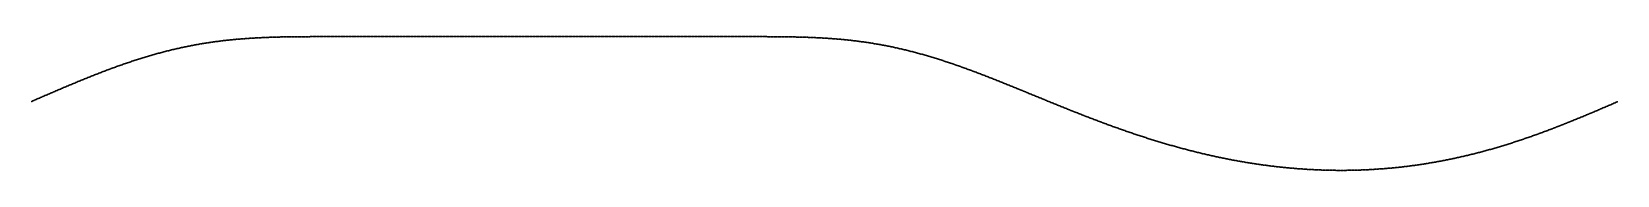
# Model space of a CAD drawing. Header units: metres. Extents: x 0 to 360, y 71 to 101.
import ezdxf

# ---------------------------------------------------------------- set-up
doc = ezdxf.new("R2010")
doc.units = ezdxf.units.M

msp = doc.modelspace()

# ---------------------------------------------------------------- linework, layer by layer
for p in [(56.75, 100.73368), (57, 100.73887), (57.25, 100.7438), (57.5, 100.74848), (57.75, 100.75292), (58, 100.75712), (58.25, 100.76109), (58.5, 100.76484), (58.75, 100.76838), (59, 100.77172), (59.25, 100.77485), (59.5, 100.77779), (59.75, 100.78055), (60, 100.78313), (60.25, 100.78554), (60.5, 100.78779), (60.75, 100.78988), (61, 100.79182), (61.25, 100.79362), (61.5, 100.79528), (61.75, 100.79681), (62, 100.79821), (62.25, 100.7995), (62.5, 100.80068), (62.75, 100.80175), (63, 100.80272), (63.25, 100.8036), (63.5, 100.8044), (63.75, 100.80511), (64, 100.80574), (64.25, 100.80631), (64.5, 100.8068), (64.75, 100.80724), (65, 100.80762), (65.25, 100.80795), (65.5, 100.80824), (65.75, 100.80848), (66, 100.80868), (66.25, 100.80885), (66.5, 100.80899), (66.75, 100.80911), (67, 100.8092), (67.25, 100.80927), (67.5, 100.80932), (67.75, 100.80936), (68, 100.80939), (68.25, 100.80941), (68.5, 100.80943), (68.75, 100.80944), (69, 100.80944), (69.25, 100.80944), (69.5, 100.80944), (69.75, 100.80944), (70, 100.80944), (70.25, 100.80944), (70.5, 100.80944), (70.75, 100.80944), (71, 100.80944), (71.25, 100.80944), (71.5, 100.80944), (71.75, 100.80944), (72, 100.80944), (72.25, 100.80944), (72.5, 100.80944), (72.75, 100.80944), (73, 100.80944), (73.25, 100.80944), (73.5, 100.80944), (73.75, 100.80944), (74, 100.80944), (74.25, 100.80944), (74.5, 100.80944), (74.75, 100.80944), (75, 100.80944), (75.25, 100.80944), (75.5, 100.80944), (75.75, 100.80944), (76, 100.80944), (76.25, 100.80944), (76.5, 100.80944), (76.75, 100.80944), (77, 100.80944), (77.25, 100.80944), (77.5, 100.80944), (77.75, 100.80944), (78, 100.80944), (78.25, 100.80944), (78.5, 100.80944), (78.75, 100.80944), (79, 100.80944), (79.25, 100.80944), (79.5, 100.80944), (79.75, 100.80944), (80, 100.80944), (80.25, 100.80944), (80.5, 100.80944), (80.75, 100.80944), (81, 100.80944), (81.25, 100.80944), (81.5, 100.80944), (81.75, 100.80944), (82, 100.80944), (82.25, 100.80944), (82.5, 100.80944), (82.75, 100.80944), (83, 100.80944), (83.25, 100.80944), (83.5, 100.80944), (83.75, 100.80944), (84, 100.80944), (84.25, 100.80944), (84.5, 100.80944), (84.75, 100.80944), (85, 100.80944), (85.25, 100.80944), (85.5, 100.80944), (85.75, 100.80944), (86, 100.80944), (86.25, 100.80944), (86.5, 100.80944), (86.75, 100.80944), (87, 100.80944), (87.25, 100.80944), (87.5, 100.80944), (87.75, 100.80944), (88, 100.80944), (88.25, 100.80944), (88.5, 100.80944), (88.75, 100.80944), (89, 100.80944), (89.25, 100.80944), (89.5, 100.80944), (89.75, 100.80944), (90, 100.80944), (90.25, 100.80944), (90.5, 100.80944), (90.75, 100.80944), (91, 100.80944), (91.25, 100.80944), (91.5, 100.80944), (91.75, 100.80944), (92, 100.80944), (92.25, 100.80944), (92.5, 100.80944), (92.75, 100.80944), (93, 100.80944), (93.25, 100.80944), (93.5, 100.80944), (93.75, 100.80944), (94, 100.80944), (94.25, 100.80944), (94.5, 100.80944), (94.75, 100.80944), (95, 100.80944), (95.25, 100.80944), (95.5, 100.80944), (95.75, 100.80944), (96, 100.80944), (96.25, 100.80944), (96.5, 100.80944), (96.75, 100.80944), (97, 100.80944), (97.25, 100.80944), (97.5, 100.80944), (97.75, 100.80944), (98, 100.80944), (98.25, 100.80944), (98.5, 100.80944), (98.75, 100.80944), (99, 100.80944), (99.25, 100.80944), (99.5, 100.80944), (99.75, 100.80944), (100, 100.80944), (100.25, 100.80944), (100.5, 100.80944), (100.75, 100.80944), (101, 100.80944), (101.25, 100.80944), (101.5, 100.80944), (101.75, 100.80944), (102, 100.80944), (102.25, 100.80944), (102.5, 100.80944), (102.75, 100.80944), (103, 100.80944), (103.25, 100.80944), (103.5, 100.80944), (103.75, 100.80944), (104, 100.80944), (104.25, 100.80944), (104.5, 100.80944), (104.75, 100.80944), (105, 100.80944), (105.25, 100.80944), (105.5, 100.80944), (105.75, 100.80944), (106, 100.80944), (106.25, 100.80944), (106.5, 100.80944), (106.75, 100.80944), (107, 100.80944), (107.25, 100.80944), (107.5, 100.80944), (107.75, 100.80944), (108, 100.80944), (108.25, 100.80944), (108.5, 100.80944), (108.75, 100.80944), (109, 100.80944), (109.25, 100.80944), (109.5, 100.80944), (109.75, 100.80944), (110, 100.80944), (110.25, 100.80944), (110.5, 100.80944), (110.75, 100.80944), (111, 100.80944), (111.25, 100.80944), (111.5, 100.80944), (111.75, 100.80944), (112, 100.80944), (112.25, 100.80944), (112.5, 100.80944), (112.75, 100.80944), (113, 100.80944), (113.25, 100.80944), (113.5, 100.80944), (113.75, 100.80944), (114, 100.80944), (114.25, 100.80944), (114.5, 100.80944), (114.75, 100.80944), (115, 100.80944), (115.25, 100.80944), (115.5, 100.80944), (115.75, 100.80944), (116, 100.80944), (116.25, 100.80944), (116.5, 100.80944), (116.75, 100.80944), (117, 100.80944), (117.25, 100.80944), (117.5, 100.80944), (117.75, 100.80944), (118, 100.80944), (118.25, 100.80944), (118.5, 100.80944), (118.75, 100.80944), (119, 100.80944), (119.25, 100.80944), (119.5, 100.80944), (119.75, 100.80944), (120, 100.80944), (120.25, 100.80944), (120.5, 100.80944), (120.75, 100.80944), (121, 100.80944), (121.25, 100.80944), (121.5, 100.80944), (121.75, 100.80944), (122, 100.80944), (122.25, 100.80944), (122.5, 100.80944), (122.75, 100.80944), (123, 100.80944), (123.25, 100.80944), (123.5, 100.80944), (123.75, 100.80944), (124, 100.80944), (124.25, 100.80944), (124.5, 100.80944), (124.75, 100.80944), (125, 100.80944), (125.25, 100.80944), (125.5, 100.80944), (125.75, 100.80944), (126, 100.80944), (126.25, 100.80944), (126.5, 100.80944), (126.75, 100.80944), (127, 100.80944), (127.25, 100.80944), (127.5, 100.80944), (127.75, 100.80944), (128, 100.80944), (128.25, 100.80944), (128.5, 100.80944), (128.75, 100.80944), (129, 100.80944), (129.25, 100.80944), (129.5, 100.80944), (129.75, 100.80944), (130, 100.80944), (130.25, 100.80944), (130.5, 100.80944), (130.75, 100.80944), (131, 100.80944), (131.25, 100.80944), (131.5, 100.80944), (131.75, 100.80944), (132, 100.80944), (132.25, 100.80944), (132.5, 100.80944), (132.75, 100.80944), (133, 100.80944), (133.25, 100.80944), (133.5, 100.80944), (133.75, 100.80944), (134, 100.80944), (134.25, 100.80944), (134.5, 100.80944), (134.75, 100.80944), (135, 100.80944), (135.25, 100.80944), (135.5, 100.80944), (135.75, 100.80944), (136, 100.80944), (136.25, 100.80944), (136.5, 100.80944), (136.75, 100.80944), (137, 100.80944), (137.25, 100.80944), (137.5, 100.80944), (137.75, 100.80944), (138, 100.80944), (138.25, 100.80944), (138.5, 100.80944), (138.75, 100.80944), (139, 100.80944), (139.25, 100.80944), (139.5, 100.80944), (139.75, 100.80944), (140, 100.80944), (140.25, 100.80944), (140.5, 100.80944), (140.75, 100.80944), (141, 100.80944), (141.25, 100.80944), (141.5, 100.80944), (141.75, 100.80944), (142, 100.80944), (142.25, 100.80944), (142.5, 100.80944), (142.75, 100.80944), (143, 100.80944), (143.25, 100.80944), (143.5, 100.80944), (143.75, 100.80944), (144, 100.80944), (144.25, 100.80944), (144.5, 100.80944), (144.75, 100.80944), (145, 100.80944), (145.25, 100.80944), (145.5, 100.80944), (145.75, 100.80944), (146, 100.80944), (146.25, 100.80944), (146.5, 100.80944), (146.75, 100.80944), (147, 100.80944), (147.25, 100.80944), (147.5, 100.80944), (147.75, 100.80944), (148, 100.80944), (148.25, 100.80944), (148.5, 100.80944), (148.75, 100.80944), (149, 100.80944), (149.25, 100.80944), (149.5, 100.80944), (149.75, 100.80944), (150, 100.80944), (150.25, 100.80944), (150.5, 100.80944), (150.75, 100.80944), (151, 100.80944), (151.25, 100.80944), (151.5, 100.80944), (151.75, 100.80944), (152, 100.80944), (152.25, 100.80944), (152.5, 100.80944), (152.75, 100.80944), (153, 100.80944), (153.25, 100.80944), (153.5, 100.80944), (153.75, 100.80944), (154, 100.80944), (154.25, 100.80944), (154.5, 100.80944), (154.75, 100.80944), (155, 100.80944), (155.25, 100.80944), (155.5, 100.80944), (155.75, 100.80944), (156, 100.80944), (156.25, 100.80944), (156.5, 100.80944), (156.75, 100.80944), (157, 100.80944), (157.25, 100.80944), (157.5, 100.80944), (157.75, 100.80944), (158, 100.80944), (158.25, 100.80944), (158.5, 100.80944), (158.75, 100.80944), (159, 100.80944), (159.25, 100.80944), (159.5, 100.80944), (159.75, 100.80944), (160, 100.80944), (160.25, 100.80944), (160.5, 100.80944), (160.75, 100.80944), (161, 100.80944), (161.25, 100.80943), (161.5, 100.80943), (161.75, 100.80941), (162, 100.80939), (162.25, 100.80936), (162.5, 100.80932), (162.75, 100.80926), (163, 100.80918), (163.25, 100.80909), (163.5, 100.80897), (163.75, 100.80883), (164, 100.80865), (164.25, 100.80844), (164.5, 100.80819), (164.75, 100.8079), (165, 100.80756), (165.25, 100.80717), (165.5, 100.80673), (165.75, 100.80622), (166, 100.80564), (166.25, 100.805), (166.5, 100.80427), (166.75, 100.80346), (167, 100.80257), (167.25, 100.80158), (167.5, 100.80049), (167.75, 100.79929), (168, 100.79799), (168.25, 100.79656), (168.5, 100.79501), (168.75, 100.79333), (169, 100.79151), (169.25, 100.78954), (169.5, 100.78743), (169.75, 100.78515), (170, 100.78271), (170.25, 100.7801), (170.5, 100.77731), (170.75, 100.77434), (171, 100.77177), (171.25, 100.7678), (171.5, 100.76422), (171.75, 100.76043), (172, 100.75642), (172.25, 100.75218), (172.5, 100.7477), (172.75, 100.74297), (173, 100.738), (173.25, 100.73276), (29.25, 97.17888), (29.5, 97.24525), (29.75, 97.31096), (30, 97.37603), (30.25, 97.44044), (30.5, 97.50419), (30.75, 97.56729), (31, 97.62972), (31.25, 97.69149), (31.5, 97.7526), (31.75, 97.81305), (32, 97.87282), (32.25, 97.93193), (32.5, 97.99037), (32.75, 98.04814), (33, 98.10524), (33.25, 98.16166), (33.5, 98.21741), (33.75, 98.27249), (34, 98.32689), (34.25, 98.38061), (34.5, 98.43366), (34.75, 98.48604), (35, 98.53774), (35.25, 98.58876), (35.5, 98.6391), (35.75, 98.68877), (36, 98.73777), (36.25, 98.78609), (36.5, 98.83373), (36.75, 98.88071), (37, 98.927), (37.25, 98.97263), (37.5, 99.01759), (37.75, 99.06187), (38, 99.10549), (38.25, 99.14844), (38.5, 99.19072), (38.75, 99.23234), (39, 99.2733), (39.25, 99.3136), (39.5, 99.35324), (39.75, 99.39223), (40, 99.43056), (40.25, 99.46824), (40.5, 99.50527), (40.75, 99.54166), (41, 99.5774), (41.25, 99.6125), (41.5, 99.64697), (41.75, 99.6808), (42, 99.714), (42.25, 99.74657), (42.5, 99.77852), (42.75, 99.80985), (43, 99.84056), (43.25, 99.87066), (43.5, 99.90015), (43.75, 99.92903), (44, 99.95732), (44.25, 99.98501), (44.5, 100.0121), (44.75, 100.03861), (45, 100.06454), (45.25, 100.08989), (45.5, 100.11467), (45.75, 100.13888), (46, 100.16252), (46.25, 100.18561), (46.5, 100.20815), (46.75, 100.23014), (47, 100.25159), (47.25, 100.2725), (47.5, 100.29288), (47.75, 100.31274), (48, 100.33208), (48.25, 100.35091), (48.5, 100.36923), (48.75, 100.38705), (49, 100.40438), (49.25, 100.42122), (49.5, 100.43758), (49.75, 100.45346), (50, 100.46888), (50.25, 100.48383), (50.5, 100.49833), (50.75, 100.51238), (51, 100.52599), (51.25, 100.53917), (51.5, 100.55192), (51.75, 100.56424), (52, 100.57616), (52.25, 100.58766), (52.5, 100.59877), (52.75, 100.60949), (53, 100.61982), (53.25, 100.62978), (53.5, 100.63936), (53.75, 100.64858), (54, 100.65745), (54.25, 100.66597), (54.5, 100.67415), (54.75, 100.682), (55, 100.68952), (55.25, 100.69672), (55.5, 100.70361), (55.75, 100.7102), (56, 100.7165), (56.25, 100.7225), (56.5, 100.72823), (173.5, 100.72726), (173.75, 100.72148), (174, 100.71542), (174.25, 100.70907), (174.5, 100.70242), (174.75, 100.69547), (175, 100.68821), (175.25, 100.68062), (175.5, 100.67271), (175.75, 100.66447), (176, 100.65588), (176.25, 100.64694), (176.5, 100.63764), (176.75, 100.62798), (177, 100.61794), (177.25, 100.60753), (177.5, 100.59673), (177.75, 100.58553), (178, 100.57394), (178.25, 100.56193), (178.5, 100.54951), (178.75, 100.53666), (179, 100.52338), (179.25, 100.50967), (179.5, 100.49551), (179.75, 100.4809), (180, 100.46583), (180.25, 100.4503), (180.5, 100.4343), (180.75, 100.41781), (181, 100.40085), (181.25, 100.38339), (181.5, 100.36543), (181.75, 100.34697), (182, 100.328), (182.25, 100.30852), (182.5, 100.28851), (182.75, 100.26797), (183, 100.2469), (183.25, 100.22529), (183.5, 100.20313), (183.75, 100.18043), (184, 100.15716), (184.25, 100.13334), (184.5, 100.10895), (184.75, 100.08398), (185, 100.05844), (185.25, 100.03232), (185.5, 100.00561), (185.75, 99.97831), (186, 99.95041), (186.25, 99.92192), (186.5, 99.89281), (186.75, 99.8631), (187, 99.83278), (187.25, 99.80184), (187.5, 99.77028), (187.75, 99.73809), (188, 99.70528), (188.25, 99.67183), (188.5, 99.63775), (188.75, 99.60303), (189, 99.56768), (189.25, 99.53167), (189.5, 99.49502), (189.75, 99.45773), (190, 99.41978), (190.25, 99.38117), (190.5, 99.34191), (190.75, 99.302), (191, 99.26142), (191.25, 99.22018), (191.5, 99.17827), (191.75, 99.1357), (192, 99.09247), (192.25, 99.04856), (192.5, 99.00399), (192.75, 98.95875), (193, 98.91283), (193.25, 98.86625), (193.5, 98.81899), (193.75, 98.77106), (194, 98.72245), (194.25, 98.67317), (194.5, 98.62322), (194.75, 98.5726), (195, 98.5213), (195.25, 98.46933), (195.5, 98.41669), (195.75, 98.36338), (196, 98.3094), (196.25, 98.25474), (196.5, 98.19942), (196.75, 98.14343), (197, 98.08678), (197.25, 98.02946), (197.5, 97.97148), (197.75, 97.91283), (198, 97.85353), (198.25, 97.79357), (198.5, 97.73295), (198.75, 97.67168), (199, 97.60975), (199.25, 97.54718), (199.5, 97.48397), (199.75, 97.4201), (200, 97.3556), (200.25, 97.29046), (200.5, 97.22469), (200.75, 97.15828), (18, 93.57564), (18.25, 93.66738), (18.5, 93.75867), (18.75, 93.8495), (19, 93.93986), (19.25, 94.02974), (19.5, 94.11915), (19.75, 94.20807), (20, 94.29649), (20.25, 94.38442), (20.5, 94.47185), (20.75, 94.55878), (21, 94.64518), (21.25, 94.73108), (21.5, 94.81645), (21.75, 94.90129), (22, 94.9856), (22.25, 95.06937), (22.5, 95.1526), (22.75, 95.23528), (23, 95.31741), (23.25, 95.39898), (23.5, 95.47999), (23.75, 95.56043), (24, 95.64031), (24.25, 95.71961), (24.5, 95.79833), (24.75, 95.87647), (25, 95.95402), (25.25, 96.03097), (25.5, 96.10734), (25.75, 96.1831), (26, 96.25826), (26.25, 96.33281), (26.5, 96.40676), (26.75, 96.48009), (27, 96.5528), (27.25, 96.62489), (27.5, 96.69635), (27.75, 96.76719), (28, 96.8374), (28.25, 96.90698), (28.5, 96.97592), (28.75, 97.04421), (29, 97.11187), (201, 97.09125), (201.25, 97.02359), (201.5, 96.95531), (201.75, 96.88641), (202, 96.81689), (202.25, 96.74677), (202.5, 96.67604), (202.75, 96.6047), (203, 96.53277), (203.25, 96.46024), (203.5, 96.38712), (203.75, 96.31342), (204, 96.23913), (204.25, 96.16427), (204.5, 96.08883), (204.75, 96.01283), (205, 95.93626), (205.25, 95.85914), (205.5, 95.78146), (205.75, 95.70323), (206, 95.62446), (206.25, 95.54516), (206.5, 95.46352), (206.75, 95.38495), (207, 95.30406), (207.25, 95.22266), (207.5, 95.14074), (207.75, 95.05832), (208, 94.9754), (208.25, 94.89199), (208.5, 94.80809), (208.75, 94.7237), (209, 94.63884), (209.25, 94.55351), (209.5, 94.46772), (209.75, 94.38147), (210, 94.29476), (210.25, 94.20761), (210.5, 94.12002), (210.75, 94.032), (211, 93.94354), (211.25, 93.85467), (211.5, 93.76538), (211.75, 93.67569), (212, 93.58559), (9, 90.02056), (9.25, 90.12457), (9.5, 90.22836), (9.75, 90.33191), (10, 90.43523), (10.25, 90.5383), (10.5, 90.64113), (10.75, 90.74369), (11, 90.84599), (11.25, 90.94802), (11.5, 91.04976), (11.75, 91.15122), (12, 91.25239), (12.25, 91.35326), (12.5, 91.45383), (12.75, 91.55408), (13, 91.65401), (13.25, 91.75362), (13.5, 91.85289), (13.75, 91.95183), (14, 92.05042), (14.25, 92.14866), (14.5, 92.24653), (14.75, 92.34405), (15, 92.44119), (15.25, 92.53795), (15.5, 92.63433), (15.75, 92.73032), (16, 92.82592), (16.25, 92.92111), (16.5, 93.01589), (16.75, 93.11025), (17, 93.2042), (17.25, 93.29771), (17.5, 93.3908), (17.75, 93.48344), (212.25, 93.4951), (212.5, 93.40421), (212.75, 93.31295), (213, 93.22131), (213.25, 93.1293), (213.5, 93.03692), (213.75, 92.94419), (214, 92.85112), (214.25, 92.75769), (214.5, 92.66393), (214.75, 92.56985), (215, 92.47544), (215.25, 92.38071), (215.5, 92.28567), (215.75, 92.19033), (216, 92.09469), (216.25, 91.99877), (216.5, 91.90256), (216.75, 91.80607), (217, 91.70932), (217.25, 91.6123), (217.5, 91.51503), (217.75, 91.41751), (218, 91.31974), (218.25, 91.22174), (218.5, 91.12351), (218.75, 91.02506), (219, 90.92639), (219.25, 90.82751), (219.5, 90.72843), (219.75, 90.62916), (220, 90.52969), (220.25, 90.43004), (220.5, 90.33022), (220.75, 90.23023), (221, 90.13007), (221.25, 90.02976), (0.5, 86.4005), (0.75, 86.508), (1, 86.61551), (1.25, 86.72302), (1.5, 86.83054), (1.75, 86.93804), (2, 87.04552), (2.25, 87.15298), (2.5, 87.26042), (2.75, 87.36781), (3, 87.47516), (3.25, 87.58246), (3.5, 87.68791), (3.75, 87.79689), (4, 87.904), (4.25, 88.01103), (4.5, 88.11797), (4.75, 88.22483), (5, 88.33158), (5.25, 88.43823), (5.5, 88.54477), (5.75, 88.65119), (6, 88.75748), (6.25, 88.86364), (6.5, 88.96965), (6.75, 89.07552), (7, 89.18124), (7.25, 89.28679), (7.5, 89.39218), (7.75, 89.49739), (8, 89.60241), (8.25, 89.70725), (8.5, 89.81189), (8.75, 89.91633), (221.5, 89.9293), (221.75, 89.82869), (222, 89.72795), (222.25, 89.62708), (222.5, 89.52608), (222.75, 89.42496), (223, 89.32374), (223.25, 89.22241), (223.5, 89.12098), (223.75, 89.01946), (224, 88.91785), (224.25, 88.81616), (224.5, 88.7144), (224.75, 88.61257), (225, 88.51068), (225.25, 88.40874), (225.5, 88.30675), (225.75, 88.20471), (226, 88.10263), (226.25, 88.00053), (226.5, 87.8984), (226.75, 87.79625), (227, 87.69408), (227.25, 87.59191), (227.5, 87.48974), (227.75, 87.38757), (228, 87.28541), (228.25, 87.18326), (228.5, 87.08114), (228.75, 86.97904), (229, 86.87697), (229.25, 86.77494), (229.5, 86.67296), (229.75, 86.57102), (230, 86.46914), (230.25, 86.36731), (0, 86.18556), (0.25, 86.29302), (230.5, 86.26555), (230.75, 86.16386), (231, 86.06224), (231.25, 85.9607), (231.5, 85.85925), (231.75, 85.75788), (232, 85.65662), (232.25, 85.55545), (232.5, 85.45438), (232.75, 85.35343), (233, 85.25259), (233.25, 85.15187), (233.5, 85.05127), (233.75, 84.95081), (234, 84.85047), (234.25, 84.75028), (234.5, 84.65023), (234.75, 84.55032), (235, 84.45057), (235.25, 84.35097), (235.5, 84.25153), (235.75, 84.15226), (236, 84.05316), (236.25, 83.95423), (236.5, 83.85548), (236.75, 83.75691), (237, 83.65852), (237.25, 83.56033), (237.5, 83.46233), (237.75, 83.36453), (238, 83.26693), (238.25, 83.16954), (238.5, 83.07236), (238.75, 82.97539), (239, 82.87864), (239.25, 82.78211), (352, 82.79791), (352.25, 82.90127), (352.5, 83.00485), (352.75, 83.10864), (353, 83.21264), (353.25, 83.31684), (353.5, 83.42124), (353.75, 83.52584), (354, 83.63062), (354.25, 83.73557), (354.5, 83.84071), (354.75, 83.94601), (355, 84.05148), (355.25, 84.1571), (355.5, 84.26287), (355.75, 84.36879), (356, 84.47485), (356.25, 84.58103), (356.5, 84.68735), (356.75, 84.79379), (357, 84.90034), (357.25, 85.007), (357.5, 85.11376), (357.75, 85.22062), (358, 85.32756), (358.25, 85.43459), (358.5, 85.54169), (358.75, 85.64887), (359, 85.75611), (359.25, 85.8634), (359.5, 85.97075), (359.75, 86.07814), (239.5, 82.6858), (239.75, 82.58972), (240, 82.49388), (240.25, 82.39827), (240.5, 82.3029), (240.75, 82.20778), (241, 82.1129), (241.25, 82.01827), (241.5, 81.92389), (241.75, 81.82977), (242, 81.73591), (242.25, 81.64232), (242.5, 81.54899), (242.75, 81.45593), (243, 81.36314), (243.25, 81.27062), (243.5, 81.17839), (243.75, 81.08644), (244, 80.99477), (244.25, 80.90339), (244.5, 80.8123), (244.75, 80.7215), (245, 80.63101), (245.25, 80.5408), (245.5, 80.45091), (245.75, 80.36131), (246, 80.27202), (246.25, 80.18305), (246.5, 80.09438), (246.75, 80.00603), (247, 79.918), (247.25, 79.83029), (247.5, 79.7429), (247.75, 79.65584), (248, 79.5691), (248.25, 79.48269), (248.5, 79.39662), (248.75, 79.31088), (249, 79.22547), (342.75, 79.17372), (343, 79.26555), (343.25, 79.35777), (343.5, 79.45037), (343.75, 79.54335), (344, 79.63671), (344.25, 79.73044), (344.5, 79.82453), (344.75, 79.919), (345, 80.01382), (345.25, 80.109), (345.5, 80.20453), (345.75, 80.30041), (346, 80.39664), (346.25, 80.49321), (346.5, 80.59011), (346.75, 80.68735), (347, 80.78491), (347.25, 80.8828), (347.5, 80.98101), (347.75, 81.07953), (348, 81.17836), (348.25, 81.27749), (348.5, 81.37693), (348.75, 81.47666), (349, 81.57669), (349.25, 81.677), (349.5, 81.77759), (349.75, 81.87846), (350, 81.9796), (350.25, 82.08101), (350.5, 82.18268), (350.75, 82.28461), (351, 82.38679), (351.25, 82.48921), (351.5, 82.59188), (351.75, 82.69478), (249.25, 79.14041), (249.5, 79.05568), (249.75, 78.9713), (250, 78.88724), (250.25, 78.80353), (250.5, 78.72019), (250.75, 78.63721), (251, 78.55458), (251.25, 78.4723), (251.5, 78.39038), (251.75, 78.30883), (252, 78.22763), (252.25, 78.1468), (252.5, 78.06633), (252.75, 77.98623), (253, 77.9065), (253.25, 77.82714), (253.5, 77.74815), (253.75, 77.66954), (254, 77.5913), (254.25, 77.51344), (254.5, 77.43596), (254.75, 77.35886), (255, 77.28215), (255.25, 77.20582), (255.5, 77.12987), (255.75, 77.05431), (256, 76.97914), (256.25, 76.90436), (256.5, 76.82997), (256.75, 76.75598), (257, 76.68238), (257.25, 76.60917), (257.5, 76.53637), (257.75, 76.46396), (258, 76.39195), (258.25, 76.32035), (258.5, 76.24914), (258.75, 76.17834), (259, 76.10795), (259.25, 76.03796), (259.5, 75.96838), (259.75, 75.89921), (260, 75.83045), (260.25, 75.7621), (260.5, 75.69416), (260.75, 75.62664), (261, 75.55953), (331.75, 75.56124), (332, 75.63329), (332.25, 75.70583), (332.5, 75.77886), (332.75, 75.85238), (333, 75.92639), (333.25, 76.0009), (333.5, 76.07589), (333.75, 76.15136), (334, 76.22732), (334.25, 76.30376), (334.5, 76.38067), (334.75, 76.45807), (335, 76.53595), (335.25, 76.61429), (335.5, 76.69311), (335.75, 76.7724), (336, 76.85216), (336.25, 76.93238), (336.5, 77.01307), (336.75, 77.09422), (337, 77.17583), (337.25, 77.2579), (337.5, 77.34042), (337.75, 77.42339), (338, 77.50681), (338.25, 77.59068), (338.5, 77.675), (338.75, 77.75976), (339, 77.84496), (339.25, 77.93059), (339.5, 78.01666), (339.75, 78.10316), (340, 78.19009), (340.25, 78.27744), (340.5, 78.36522), (340.75, 78.45341), (341, 78.54203), (341.25, 78.63105), (341.5, 78.72049), (341.75, 78.81033), (342, 78.90058), (342.25, 78.99123), (342.5, 79.08228), (261.25, 75.49284), (261.5, 75.42656), (261.75, 75.3607), (262, 75.29526), (262.25, 75.23025), (262.5, 75.16565), (262.75, 75.10147), (263, 75.03772), (263.25, 74.97439), (263.5, 74.91149), (263.75, 74.84901), (264, 74.78696), (264.25, 74.72533), (264.5, 74.66414), (264.75, 74.60337), (265, 74.54304), (265.25, 74.48313), (265.5, 74.42366), (265.75, 74.36462), (266, 74.30602), (266.25, 74.24785), (266.5, 74.19012), (266.75, 74.13282), (267, 74.07569), (267.25, 74.01953), (267.5, 73.96355), (267.75, 73.908), (268, 73.8529), (268.25, 73.79823), (268.5, 73.74401), (268.75, 73.69023), (269, 73.63689), (269.25, 73.584), (269.5, 73.53155), (269.75, 73.47954), (270, 73.42798), (270.25, 73.37687), (270.5, 73.3262), (270.75, 73.27599), (271, 73.22622), (271.25, 73.17689), (271.5, 73.12802), (271.75, 73.0796), (272, 73.03163), (272.25, 72.98411), (272.5, 72.93704), (272.75, 72.89043), (273, 72.84427), (273.25, 72.79856), (273.5, 72.7533), (273.75, 72.7085), (274, 72.66416), (274.25, 72.62027), (274.5, 72.57684), (274.75, 72.53387), (275, 72.49135), (275.25, 72.44929), (275.5, 72.40769), (275.75, 72.36655), (276, 72.32857), (276.25, 72.28565), (276.5, 72.24589), (276.75, 72.20659), (277, 72.16775), (277.25, 72.12937), (277.5, 72.09146), (277.75, 72.05401), (278, 72.01703), (278.25, 71.98051), (315.5, 71.98352), (315.75, 72.02175), (316, 72.0605), (316.25, 72.09979), (316.5, 72.13961), (316.75, 72.17995), (317, 72.22082), (317.25, 72.26222), (317.5, 72.30415), (317.75, 72.34661), (318, 72.38959), (318.25, 72.43311), (318.5, 72.47715), (318.75, 72.52172), (319, 72.56682), (319.25, 72.61245), (319.5, 72.65861), (319.75, 72.70529), (320, 72.75251), (320.25, 72.80025), (320.5, 72.84852), (320.75, 72.89732), (321, 72.94665), (321.25, 72.9965), (321.5, 73.04688), (321.75, 73.09779), (322, 73.14923), (322.25, 73.2012), (322.5, 73.25369), (322.75, 73.3067), (323, 73.36025), (323.25, 73.41431), (323.5, 73.46891), (323.75, 73.52403), (324, 73.57967), (324.25, 73.63584), (324.5, 73.69253), (324.75, 73.74974), (325, 73.80748), (325.25, 73.86573), (325.5, 73.92451), (325.75, 73.98381), (326, 74.04363), (326.25, 74.10397), (326.5, 74.16483), (326.75, 74.22621), (327, 74.28811), (327.25, 74.35052), (327.5, 74.41345), (327.75, 74.47689), (328, 74.54085), (328.25, 74.60532), (328.5, 74.6703), (328.75, 74.7358), (329, 74.8018), (329.25, 74.86832), (329.5, 74.93534), (329.75, 75.00287), (330, 75.07091), (330.25, 75.13945), (330.5, 75.2085), (330.75, 75.27805), (331, 75.3481), (331.25, 75.41865), (331.5, 75.4897), (278.5, 71.94445), (278.75, 71.90886), (279, 71.87373), (279.25, 71.83907), (279.5, 71.80488), (279.75, 71.77115), (280, 71.73789), (280.25, 71.7051), (280.5, 71.67278), (280.75, 71.64093), (281, 71.60954), (281.25, 71.57863), (281.5, 71.54819), (281.75, 71.51821), (282, 71.48871), (282.25, 71.45968), (282.5, 71.43112), (282.75, 71.40304), (283, 71.37543), (283.25, 71.34829), (283.5, 71.32162), (283.75, 71.29543), (284, 71.26972), (284.25, 71.24448), (284.5, 71.21971), (284.75, 71.19543), (285, 71.17161), (285.25, 71.14828), (285.5, 71.12542), (285.75, 71.10304), (286, 71.08114), (286.25, 71.05972), (286.5, 71.03878), (286.75, 71.01832), (287, 70.99834), (287.25, 70.97883), (287.5, 70.95981), (287.75, 70.94127), (288, 70.92322), (288.25, 70.90564), (288.5, 70.88855), (288.75, 70.87194), (289, 70.85582), (289.25, 70.84018), (289.5, 70.82502), (289.75, 70.81035), (290, 70.79617), (290.25, 70.78247), (290.5, 70.76926), (290.75, 70.75653), (291, 70.7443), (291.25, 70.73255), (291.5, 70.72128), (291.75, 70.71051), (292, 70.70023), (292.25, 70.69044), (292.5, 70.68113), (292.75, 70.67232), (293, 70.664), (293.25, 70.65617), (293.5, 70.64883), (293.75, 70.64198), (294, 70.63563), (294.25, 70.62977), (294.5, 70.6244), (294.75, 70.61953), (295, 70.61515), (295.25, 70.61127), (295.5, 70.60789), (295.75, 70.605), (296, 70.6026), (296.25, 70.60071), (296.5, 70.59931), (296.75, 70.59841), (297, 70.59801), (297.25, 70.59811), (297.5, 70.5987), (297.75, 70.5998), (298, 70.6014), (298.25, 70.60349), (298.5, 70.60609), (298.75, 70.60919), (299, 70.6128), (299.25, 70.6169), (299.5, 70.62151), (299.75, 70.62662), (300, 70.63224), (300.25, 70.63836), (300.5, 70.64499), (300.75, 70.65212), (301, 70.65976), (301.25, 70.6679), (301.5, 70.67656), (301.75, 70.68571), (302, 70.69538), (302.25, 70.70556), (302.5, 70.71624), (302.75, 70.72743), (303, 70.73914), (303.25, 70.75135), (303.5, 70.76407), (303.75, 70.77731), (304, 70.79106), (304.25, 70.80532), (304.5, 70.82009), (304.75, 70.83537), (305, 70.85117), (305.25, 70.86748), (305.5, 70.8843), (305.75, 70.90764), (306, 70.9195), (306.25, 70.93787), (306.5, 70.95676), (306.75, 70.97616), (307, 70.99608), (307.25, 71.01652), (307.5, 71.03747), (307.75, 71.05894), (308, 71.08093), (308.25, 71.10344), (308.5, 71.12647), (308.75, 71.15002), (309, 71.17409), (309.25, 71.19868), (309.5, 71.22379), (309.75, 71.24942), (310, 71.27557), (310.25, 71.30225), (310.5, 71.32944), (310.75, 71.35716), (311, 71.38541), (311.25, 71.41417), (311.5, 71.44346), (311.75, 71.47327), (312, 71.50361), (312.25, 71.53447), (312.5, 71.56586), (312.75, 71.59777), (313, 71.6302), (313.25, 71.66317), (313.5, 71.69665), (313.75, 71.73067), (314, 71.76521), (314.25, 71.80028), (314.5, 71.83587), (314.75, 71.87199), (315, 71.90864), (315.25, 71.94581)]:
    msp.add_point(p)

doc.saveas('drawing.dxf')
